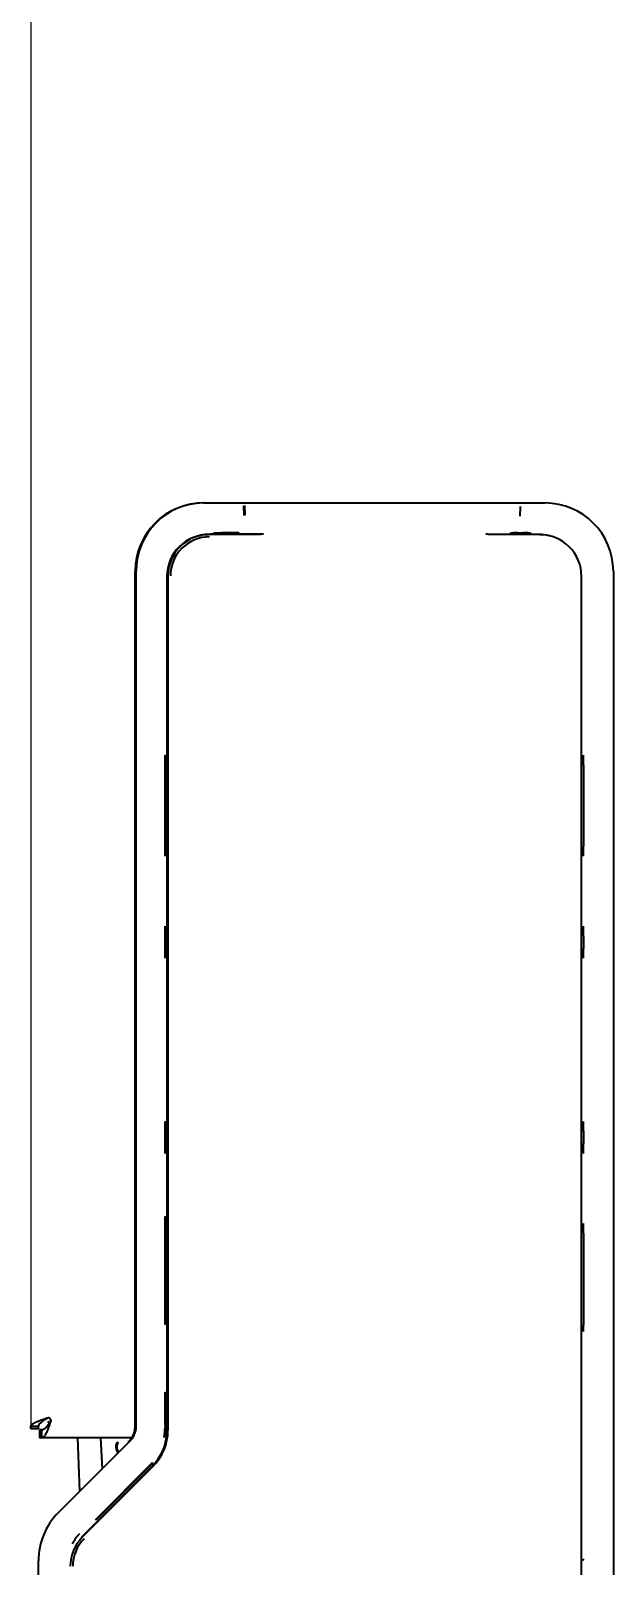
# Model space of a CAD drawing. Header units: inches. Extents: x 786 to 5755, y 618 to 5453.
# Drawn here: x 3395.1 to 3454.8, y 1411.5 to 1568.8 of the extents above; entities that cross this region are included whole.
import ezdxf

# ---------------------------------------------------------------- set-up
doc = ezdxf.new("R2010")
doc.units = ezdxf.units.IN
doc.layers.add('1', color=7, linetype='Continuous', true_color=0xffffff)

msp = doc.modelspace()

# ---------------------------------------------------------------- linework, layer by layer
at = {"color": 7}
msp.add_line((3395.09, 2425.3), (3395.09, 1425.54), dxfattribs=at)
at = {"layer": '1', "color": 7, "linetype": 'Continuous', "lineweight": 35}
for p, q in [((3412.79, 1520.41), (3413.4, 1520.41)), ((3412.89, 1520.44), (3413.5, 1520.44)), ((3415.27, 1520.41), (3416.91, 1520.41)), ((3415.38, 1520.44), (3417.01, 1520.44)), ((3416.97, 1519.13), (3416.92, 1520.13)), ((3417.07, 1519.16), (3417.03, 1520.15)), ((3418.79, 1520.41), (3441.78, 1520.41)), ((3443.66, 1520.41), (3445.3, 1520.41)), ((3445.23, 1519.05), (3445.28, 1520.05)), ((3447.17, 1520.41), (3447.79, 1520.41)), ((3412.37, 1517.06), (3412.27, 1517.04)), ((3412.48, 1517.09), (3412.37, 1517.06)), ((3417.95, 1517.19), (3413.4, 1517.19)), ((3418.06, 1517.21), (3413.51, 1517.21)), ((3414.91, 1517.34), (3415.55, 1517.34)), ((3415.02, 1517.37), (3415.65, 1517.37)), ((3416.3, 1517.33), (3416.44, 1517.19)), ((3416.4, 1517.35), (3416.54, 1517.21)), ((3447.17, 1517.19), (3442.62, 1517.19)), ((3444.13, 1517.19), (3444.27, 1517.33)), ((3445.02, 1517.34), (3445.55, 1517.34)), ((3446.3, 1517.33), (3446.44, 1517.19)), ((3448.3, 1517.04), (3448.2, 1517.06)), ((3405.89, 1436.41), (3405.89, 1513.44)), ((3405.79, 1436.38), (3405.79, 1513.41)), ((3409.04, 1512.91), (3409.04, 1425.39)), ((3409.15, 1512.94), (3409.15, 1425.41)), ((3451.53, 1332.92), (3451.53, 1512.91)), ((3454.79, 1513.41), (3454.79, 1436.38)), ((3408.85, 1485.38), (3408.85, 1493.44)), ((3408.96, 1485.41), (3408.96, 1493.47)), ((3451.72, 1493.44), (3451.72, 1485.38)), ((3408.85, 1474.91), (3408.85, 1475.91)), ((3451.72, 1475.91), (3451.72, 1474.91)), ((3408.85, 1454.91), (3408.85, 1455.91)), ((3408.96, 1454.94), (3408.96, 1455.93)), ((3451.72, 1455.91), (3451.72, 1454.91)), ((3451.72, 1445.44), (3451.72, 1440.99)), ((3408.85, 1437.38), (3408.85, 1441.83)), ((3408.96, 1437.41), (3408.96, 1441.85)), ((3405.79, 1427.77), (3405.79, 1432.85)), ((3405.89, 1427.8), (3405.89, 1432.87)), ((3454.79, 1432.85), (3454.79, 1427.77)), ((3408.85, 1425.93), (3408.85, 1428.17)), ((3408.96, 1425.96), (3408.96, 1428.2)), ((3395.09, 1425.54), (3395.09, 1425.78)), ((3395.89, 1425.54), (3395.09, 1425.54)), ((3395.89, 1425.54), (3395.89, 1425.78)), ((3396.23, 1425.44), (3395.99, 1425.44)), ((3395.99, 1425.44), (3395.99, 1424.64)), ((3409.15, 1425.41), (3409.15, 1425.41)), ((3396.23, 1424.64), (3395.99, 1424.64)), ((3405.51, 1424.64), (3395.99, 1424.64)), ((3397.94, 1416.99), (3405.22, 1424.27)), ((3400.11, 1419.16), (3399.92, 1424.64)), ((3402.23, 1424.64), (3402.4, 1421.45)), ((3409.03, 1425.05), (3408.89, 1424.91)), ((3409.14, 1425.08), (3409, 1424.94)), ((3454.79, 1424.24), (3454.79, 1332.41)), ((3407.5, 1421.67), (3400.29, 1414.45)), ((3407.61, 1421.69), (3400.39, 1414.48)), ((3401.72, 1416.24), (3407.57, 1422.1)), ((3401.82, 1416.26), (3407.68, 1422.12)), ((3395.89, 1332.44), (3395.89, 1412.04))]:
    msp.add_line(p, q, dxfattribs=at)
for centre, radius, start, end in [((3412.79, 1513.41), 7, 90, 180), ((3412.89, 1513.44), 7, 90, 180), ((3447.79, 1513.41), 7, 0, 90), ((3398.39, 1427.24), 1.8, 210.1359, 217.7142), ((3396.89, 1426.44), 0.25, 0, 90), ((3403.79, 1425.39), 5.26, 315, 0), ((3403.89, 1425.41), 5.26, 315, 0), ((3402.89, 1412.04), 7, 135, 180)]:
    msp.add_arc(centre, radius, start, end, dxfattribs=at)
for centre, major_axis, ratio, start_param, end_param in [((3413.3, 1512.91), (4.13, 1.03), 0.999429, 1.325755, 2.896856), ((3413.4, 1512.94), (4.13, 1.03), 0.999429, 1.325755, 2.896856), ((3413.4, 1512.94), (-3.88, -0.97), 0.999353, 4.467348, 6.038448), ((3413.4, 1512.94), (4.12, 1.03), 0.999581, 1.325755, 1.570798), ((3413.51, 1512.96), (4.12, 1.03), 0.999581, 1.325755, 1.570798), ((3415.55, 1517.33), (0.75, 0), 0.017455, 0.017453, 1.570796), ((3415.65, 1517.35), (0.75, 0), 0.017455, 0.017453, 1.570796), ((3445.02, 1517.33), (0.75, 0), 0.017455, 1.570796, 3.124139), ((3445.55, 1517.33), (0.75, 0), 0.017455, 0.017453, 1.570796), ((3447.17, 1512.94), (-4.12, 1.03), 0.999581, 4.712388, 4.95743), ((3447.27, 1512.91), (-4.13, 1.03), 0.999429, 3.386329, 4.95743), ((3409.27, 1447.3), (0.37, -0.151), 0.998935, 3.529487, 4.49285), ((3409.38, 1447.33), (0.37, -0.151), 0.998935, 3.529487, 4.49285), ((3451.3, 1435.52), (-0.37, 0.151), 0.998935, 3.529487, 4.49285), ((3408.87, 1425.94), (0, 1.06), 0.012341, 1.58314, 1.794348), ((3408.97, 1425.97), (0, 1.06), 0.012341, 1.58314, 1.794348), ((3403.4, 1411.47), (-3.93, 1.63), 0.99937, 5.890739, 6.675632), ((3403.4, 1411.47), (-3.7, 1.53), 0.999286, 5.890739, 6.675632)]:
    msp.add_ellipse(centre, major_axis=major_axis, ratio=ratio, start_param=start_param, end_param=end_param, dxfattribs=at)
for points, knots in [([(3413.4, 1520.41), (3413.8, 1520.41), (3414.21, 1520.41), (3414.88, 1520.41), (3415.13, 1520.41), (3415.27, 1520.41)], [0, 0, 0, 0, 0.5, 0.5, 1, 1, 1, 1]), ([(3413.5, 1520.44), (3413.91, 1520.44), (3414.31, 1520.44), (3414.98, 1520.44), (3415.24, 1520.44), (3415.38, 1520.44)], [0, 0, 0, 0, 0.5, 0.5, 1, 1, 1, 1]), ([(3416.91, 1520.41), (3417.05, 1520.41), (3417.3, 1520.41), (3417.98, 1520.41), (3418.38, 1520.41), (3418.79, 1520.41)], [0, 0, 0, 0, 0.5, 0.5, 1, 1, 1, 1]), ([(3417.01, 1520.44), (3417.15, 1520.44), (3417.41, 1520.44), (3418.08, 1520.44), (3418.48, 1520.44), (3418.89, 1520.44)], [0, 0, 0, 0, 0.5, 0.5, 1, 1, 1, 1]), ([(3441.78, 1520.41), (3442.19, 1520.41), (3442.59, 1520.41), (3443.27, 1520.41), (3443.52, 1520.41), (3443.66, 1520.41)], [0, 0, 0, 0, 0.5, 0.5, 1, 1, 1, 1]), ([(3413.77, 1517.33), (3413.78, 1517.33), (3413.79, 1517.33), (3413.81, 1517.33), (3413.84, 1517.33), (3413.87, 1517.33), (3413.92, 1517.33), (3413.96, 1517.33), (3414.04, 1517.33), (3414.08, 1517.33), (3414.15, 1517.33), (3414.17, 1517.34), (3414.22, 1517.34), (3414.24, 1517.34), (3414.31, 1517.34), (3414.36, 1517.34), (3414.43, 1517.34), (3414.47, 1517.34), (3414.51, 1517.34), (3414.54, 1517.34), (3414.55, 1517.34), (3414.62, 1517.34), (3414.68, 1517.34), (3414.79, 1517.34), (3414.85, 1517.34), (3414.91, 1517.34)], [0, 0, 0, 0, 0.03125, 0.03125, 0.0625, 0.125, 0.125, 0.25, 0.25, 0.375, 0.375, 0.4375, 0.4375, 0.5, 0.5, 0.625, 0.625, 0.6875, 0.71875, 0.71875, 0.75, 0.75, 0.875, 0.875, 1, 1, 1, 1]), ([(3413.88, 1517.35), (3413.89, 1517.35), (3413.9, 1517.35), (3413.91, 1517.35), (3413.94, 1517.36), (3413.97, 1517.36), (3414.03, 1517.36), (3414.07, 1517.36), (3414.15, 1517.36), (3414.19, 1517.36), (3414.25, 1517.36), (3414.27, 1517.36), (3414.32, 1517.36), (3414.34, 1517.36), (3414.41, 1517.36), (3414.46, 1517.36), (3414.54, 1517.36), (3414.58, 1517.36), (3414.62, 1517.37), (3414.65, 1517.37), (3414.66, 1517.37), (3414.73, 1517.37), (3414.78, 1517.37), (3414.9, 1517.37), (3414.96, 1517.37), (3415.02, 1517.37)], [0, 0, 0, 0, 0.03125, 0.03125, 0.0625, 0.125, 0.125, 0.25, 0.25, 0.375, 0.375, 0.4375, 0.4375, 0.5, 0.5, 0.625, 0.625, 0.6875, 0.71875, 0.71875, 0.75, 0.75, 0.875, 0.875, 1, 1, 1, 1]), ([(3418.83, 1517.2), (3418.83, 1517.2), (3418.81, 1517.2), (3418.79, 1517.2), (3418.78, 1517.2), (3418.75, 1517.2), (3418.74, 1517.2), (3418.7, 1517.2), (3418.67, 1517.2), (3418.6, 1517.19), (3418.56, 1517.19), (3418.5, 1517.19), (3418.47, 1517.19), (3418.43, 1517.19), (3418.41, 1517.19), (3418.34, 1517.19), (3418.29, 1517.19), (3418.2, 1517.19), (3418.13, 1517.19), (3418.04, 1517.19), (3418, 1517.19), (3417.98, 1517.19), (3417.96, 1517.19), (3417.95, 1517.19)], [0, 0, 0, 0, 0.125, 0.125, 0.1875, 0.1875, 0.25, 0.25, 0.375, 0.375, 0.5, 0.5, 0.5625, 0.5625, 0.625, 0.625, 0.75, 0.75, 0.875, 0.9375, 0.96875, 0.96875, 1, 1, 1, 1]), ([(3418.94, 1517.23), (3418.93, 1517.23), (3418.92, 1517.22), (3418.89, 1517.22), (3418.88, 1517.22), (3418.86, 1517.22), (3418.85, 1517.22), (3418.8, 1517.22), (3418.77, 1517.22), (3418.7, 1517.22), (3418.66, 1517.22), (3418.6, 1517.22), (3418.58, 1517.22), (3418.54, 1517.22), (3418.51, 1517.22), (3418.45, 1517.22), (3418.4, 1517.22), (3418.3, 1517.22), (3418.23, 1517.22), (3418.14, 1517.22), (3418.11, 1517.22), (3418.08, 1517.21), (3418.07, 1517.21), (3418.06, 1517.21)], [0, 0, 0, 0, 0.125, 0.125, 0.1875, 0.1875, 0.25, 0.25, 0.375, 0.375, 0.5, 0.5, 0.5625, 0.5625, 0.625, 0.625, 0.75, 0.75, 0.875, 0.9375, 0.96875, 0.96875, 1, 1, 1, 1]), ([(3442.62, 1517.19), (3442.61, 1517.19), (3442.59, 1517.19), (3442.57, 1517.19), (3442.53, 1517.19), (3442.44, 1517.19), (3442.37, 1517.19), (3442.28, 1517.19), (3442.23, 1517.19), (3442.16, 1517.19), (3442.14, 1517.19), (3442.1, 1517.19), (3442.07, 1517.19), (3442.01, 1517.19), (3441.97, 1517.19), (3441.9, 1517.2), (3441.87, 1517.2), (3441.83, 1517.2), (3441.82, 1517.2), (3441.79, 1517.2), (3441.78, 1517.2), (3441.76, 1517.2), (3441.74, 1517.2), (3441.74, 1517.2)], [0, 0, 0, 0, 0.03125, 0.03125, 0.0625, 0.125, 0.25, 0.25, 0.375, 0.375, 0.4375, 0.4375, 0.5, 0.5, 0.625, 0.625, 0.75, 0.75, 0.8125, 0.8125, 0.875, 0.875, 1, 1, 1, 1]), ([(3408.85, 1493.44), (3408.85, 1493.5), (3408.85, 1493.56), (3408.86, 1493.67), (3408.86, 1493.73), (3408.86, 1493.8), (3408.86, 1493.81), (3408.86, 1493.84), (3408.86, 1493.88), (3408.86, 1493.92), (3408.86, 1494), (3408.86, 1494.04), (3408.86, 1494.11), (3408.86, 1494.14), (3408.86, 1494.18), (3408.86, 1494.21), (3408.86, 1494.27), (3408.86, 1494.31), (3408.86, 1494.39), (3408.86, 1494.43), (3408.87, 1494.49), (3408.87, 1494.52), (3408.87, 1494.54), (3408.87, 1494.56), (3408.87, 1494.57), (3408.87, 1494.58)], [0, 0, 0, 0, 0.125, 0.125, 0.25, 0.25, 0.28125, 0.28125, 0.3125, 0.375, 0.375, 0.5, 0.5, 0.5625, 0.5625, 0.625, 0.625, 0.75, 0.75, 0.875, 0.875, 0.9375, 0.96875, 0.96875, 1, 1, 1, 1]), ([(3408.96, 1493.47), (3408.96, 1493.53), (3408.96, 1493.58), (3408.96, 1493.7), (3408.96, 1493.76), (3408.96, 1493.82), (3408.96, 1493.84), (3408.96, 1493.87), (3408.96, 1493.91), (3408.96, 1493.94), (3408.96, 1494.02), (3408.96, 1494.07), (3408.96, 1494.14), (3408.96, 1494.16), (3408.96, 1494.21), (3408.97, 1494.23), (3408.97, 1494.3), (3408.97, 1494.34), (3408.97, 1494.42), (3408.97, 1494.46), (3408.97, 1494.51), (3408.97, 1494.54), (3408.97, 1494.57), (3408.97, 1494.59), (3408.97, 1494.6), (3408.97, 1494.61)], [0, 0, 0, 0, 0.125, 0.125, 0.25, 0.25, 0.28125, 0.28125, 0.3125, 0.375, 0.375, 0.5, 0.5, 0.5625, 0.5625, 0.625, 0.625, 0.75, 0.75, 0.875, 0.875, 0.9375, 0.96875, 0.96875, 1, 1, 1, 1]), ([(3451.7, 1494.58), (3451.7, 1494.57), (3451.7, 1494.56), (3451.7, 1494.54), (3451.7, 1494.52), (3451.7, 1494.49), (3451.71, 1494.43), (3451.71, 1494.39), (3451.71, 1494.31), (3451.71, 1494.27), (3451.71, 1494.21), (3451.71, 1494.18), (3451.71, 1494.14), (3451.71, 1494.11), (3451.71, 1494.04), (3451.71, 1494), (3451.71, 1493.92), (3451.71, 1493.88), (3451.71, 1493.84), (3451.71, 1493.81), (3451.71, 1493.8), (3451.71, 1493.73), (3451.71, 1493.67), (3451.72, 1493.56), (3451.72, 1493.5), (3451.72, 1493.44)], [0, 0, 0, 0, 0.03125, 0.03125, 0.0625, 0.125, 0.125, 0.25, 0.25, 0.375, 0.375, 0.4375, 0.4375, 0.5, 0.5, 0.625, 0.625, 0.6875, 0.71875, 0.71875, 0.75, 0.75, 0.875, 0.875, 1, 1, 1, 1]), ([(3408.87, 1484.24), (3408.87, 1484.25), (3408.87, 1484.26), (3408.87, 1484.28), (3408.87, 1484.31), (3408.87, 1484.33), (3408.86, 1484.39), (3408.86, 1484.43), (3408.86, 1484.51), (3408.86, 1484.55), (3408.86, 1484.62), (3408.86, 1484.64), (3408.86, 1484.68), (3408.86, 1484.71), (3408.86, 1484.78), (3408.86, 1484.83), (3408.86, 1484.9), (3408.86, 1484.94), (3408.86, 1484.98), (3408.86, 1485.01), (3408.86, 1485.02), (3408.86, 1485.09), (3408.86, 1485.15), (3408.85, 1485.26), (3408.85, 1485.32), (3408.85, 1485.38)], [0, 0, 0, 0, 0.03125, 0.03125, 0.0625, 0.125, 0.125, 0.25, 0.25, 0.375, 0.375, 0.4375, 0.4375, 0.5, 0.5, 0.625, 0.625, 0.6875, 0.71875, 0.71875, 0.75, 0.75, 0.875, 0.875, 1, 1, 1, 1]), ([(3451.72, 1485.38), (3451.72, 1485.32), (3451.72, 1485.26), (3451.71, 1485.15), (3451.71, 1485.09), (3451.71, 1485.02), (3451.71, 1485.01), (3451.71, 1484.98), (3451.71, 1484.94), (3451.71, 1484.9), (3451.71, 1484.83), (3451.71, 1484.78), (3451.71, 1484.71), (3451.71, 1484.68), (3451.71, 1484.64), (3451.71, 1484.62), (3451.71, 1484.55), (3451.71, 1484.51), (3451.71, 1484.43), (3451.71, 1484.39), (3451.7, 1484.33), (3451.7, 1484.31), (3451.7, 1484.28), (3451.7, 1484.26), (3451.7, 1484.25), (3451.7, 1484.24)], [0, 0, 0, 0, 0.125, 0.125, 0.25, 0.25, 0.28125, 0.28125, 0.3125, 0.375, 0.375, 0.5, 0.5, 0.5625, 0.5625, 0.625, 0.625, 0.75, 0.75, 0.875, 0.875, 0.9375, 0.96875, 0.96875, 1, 1, 1, 1]), ([(3408.85, 1475.91), (3408.85, 1475.97), (3408.85, 1476.03), (3408.86, 1476.14), (3408.86, 1476.2), (3408.86, 1476.27), (3408.86, 1476.28), (3408.86, 1476.31), (3408.86, 1476.35), (3408.86, 1476.39), (3408.86, 1476.46), (3408.86, 1476.51), (3408.86, 1476.58), (3408.86, 1476.61), (3408.86, 1476.65), (3408.86, 1476.67), (3408.86, 1476.74), (3408.86, 1476.78), (3408.86, 1476.86), (3408.86, 1476.9), (3408.87, 1476.95), (3408.87, 1476.98), (3408.87, 1477.01), (3408.87, 1477.03), (3408.87, 1477.04), (3408.87, 1477.05)], [0, 0, 0, 0, 0.125, 0.125, 0.25, 0.25, 0.28125, 0.28125, 0.3125, 0.375, 0.375, 0.5, 0.5, 0.5625, 0.5625, 0.625, 0.625, 0.75, 0.75, 0.875, 0.875, 0.9375, 0.96875, 0.96875, 1, 1, 1, 1]), ([(3451.7, 1477.05), (3451.7, 1477.04), (3451.7, 1477.03), (3451.7, 1477.01), (3451.7, 1476.98), (3451.7, 1476.95), (3451.71, 1476.9), (3451.71, 1476.86), (3451.71, 1476.78), (3451.71, 1476.74), (3451.71, 1476.67), (3451.71, 1476.65), (3451.71, 1476.61), (3451.71, 1476.58), (3451.71, 1476.51), (3451.71, 1476.46), (3451.71, 1476.39), (3451.71, 1476.35), (3451.71, 1476.31), (3451.71, 1476.28), (3451.71, 1476.27), (3451.71, 1476.2), (3451.71, 1476.14), (3451.72, 1476.03), (3451.72, 1475.97), (3451.72, 1475.91)], [0, 0, 0, 0, 0.03125, 0.03125, 0.0625, 0.125, 0.125, 0.25, 0.25, 0.375, 0.375, 0.4375, 0.4375, 0.5, 0.5, 0.625, 0.625, 0.6875, 0.71875, 0.71875, 0.75, 0.75, 0.875, 0.875, 1, 1, 1, 1]), ([(3408.87, 1473.77), (3408.87, 1473.78), (3408.87, 1473.79), (3408.87, 1473.81), (3408.87, 1473.84), (3408.87, 1473.87), (3408.86, 1473.92), (3408.86, 1473.96), (3408.86, 1474.04), (3408.86, 1474.08), (3408.86, 1474.15), (3408.86, 1474.17), (3408.86, 1474.22), (3408.86, 1474.24), (3408.86, 1474.31), (3408.86, 1474.36), (3408.86, 1474.43), (3408.86, 1474.47), (3408.86, 1474.51), (3408.86, 1474.54), (3408.86, 1474.56), (3408.86, 1474.62), (3408.86, 1474.68), (3408.85, 1474.79), (3408.85, 1474.85), (3408.85, 1474.91)], [0, 0, 0, 0, 0.03125, 0.03125, 0.0625, 0.125, 0.125, 0.25, 0.25, 0.375, 0.375, 0.4375, 0.4375, 0.5, 0.5, 0.625, 0.625, 0.6875, 0.71875, 0.71875, 0.75, 0.75, 0.875, 0.875, 1, 1, 1, 1]), ([(3408.97, 1473.8), (3408.97, 1473.81), (3408.97, 1473.82), (3408.97, 1473.84), (3408.97, 1473.86), (3408.97, 1473.89), (3408.97, 1473.95), (3408.97, 1473.99), (3408.97, 1474.07), (3408.97, 1474.11), (3408.97, 1474.17), (3408.96, 1474.2), (3408.96, 1474.24), (3408.96, 1474.27), (3408.96, 1474.34), (3408.96, 1474.38), (3408.96, 1474.46), (3408.96, 1474.5), (3408.96, 1474.54), (3408.96, 1474.57), (3408.96, 1474.58), (3408.96, 1474.65), (3408.96, 1474.71), (3408.96, 1474.82), (3408.96, 1474.88), (3408.96, 1474.94)], [0, 0, 0, 0, 0.03125, 0.03125, 0.0625, 0.125, 0.125, 0.25, 0.25, 0.375, 0.375, 0.4375, 0.4375, 0.5, 0.5, 0.625, 0.625, 0.6875, 0.71875, 0.71875, 0.75, 0.75, 0.875, 0.875, 1, 1, 1, 1]), ([(3451.72, 1474.91), (3451.72, 1474.85), (3451.72, 1474.79), (3451.71, 1474.68), (3451.71, 1474.62), (3451.71, 1474.56), (3451.71, 1474.54), (3451.71, 1474.51), (3451.71, 1474.47), (3451.71, 1474.43), (3451.71, 1474.36), (3451.71, 1474.31), (3451.71, 1474.24), (3451.71, 1474.22), (3451.71, 1474.17), (3451.71, 1474.15), (3451.71, 1474.08), (3451.71, 1474.04), (3451.71, 1473.96), (3451.71, 1473.92), (3451.7, 1473.87), (3451.7, 1473.84), (3451.7, 1473.81), (3451.7, 1473.79), (3451.7, 1473.78), (3451.7, 1473.77)], [0, 0, 0, 0, 0.125, 0.125, 0.25, 0.25, 0.28125, 0.28125, 0.3125, 0.375, 0.375, 0.5, 0.5, 0.5625, 0.5625, 0.625, 0.625, 0.75, 0.75, 0.875, 0.875, 0.9375, 0.96875, 0.96875, 1, 1, 1, 1]), ([(3408.85, 1455.91), (3408.85, 1455.97), (3408.85, 1456.03), (3408.86, 1456.14), (3408.86, 1456.2), (3408.86, 1456.27), (3408.86, 1456.28), (3408.86, 1456.31), (3408.86, 1456.35), (3408.86, 1456.39), (3408.86, 1456.46), (3408.86, 1456.51), (3408.86, 1456.58), (3408.86, 1456.61), (3408.86, 1456.65), (3408.86, 1456.67), (3408.86, 1456.74), (3408.86, 1456.78), (3408.86, 1456.86), (3408.86, 1456.9), (3408.87, 1456.95), (3408.87, 1456.98), (3408.87, 1457.01), (3408.87, 1457.03), (3408.87, 1457.04), (3408.87, 1457.05)], [0, 0, 0, 0, 0.125, 0.125, 0.25, 0.25, 0.28125, 0.28125, 0.3125, 0.375, 0.375, 0.5, 0.5, 0.5625, 0.5625, 0.625, 0.625, 0.75, 0.75, 0.875, 0.875, 0.9375, 0.96875, 0.96875, 1, 1, 1, 1]), ([(3408.96, 1455.93), (3408.96, 1455.99), (3408.96, 1456.05), (3408.96, 1456.17), (3408.96, 1456.22), (3408.96, 1456.29), (3408.96, 1456.31), (3408.96, 1456.33), (3408.96, 1456.37), (3408.96, 1456.41), (3408.96, 1456.49), (3408.96, 1456.54), (3408.96, 1456.61), (3408.96, 1456.63), (3408.96, 1456.68), (3408.97, 1456.7), (3408.97, 1456.76), (3408.97, 1456.81), (3408.97, 1456.89), (3408.97, 1456.92), (3408.97, 1456.98), (3408.97, 1457.01), (3408.97, 1457.04), (3408.97, 1457.06), (3408.97, 1457.07), (3408.97, 1457.07)], [0, 0, 0, 0, 0.125, 0.125, 0.25, 0.25, 0.28125, 0.28125, 0.3125, 0.375, 0.375, 0.5, 0.5, 0.5625, 0.5625, 0.625, 0.625, 0.75, 0.75, 0.875, 0.875, 0.9375, 0.96875, 0.96875, 1, 1, 1, 1]), ([(3451.7, 1457.05), (3451.7, 1457.04), (3451.7, 1457.03), (3451.7, 1457.01), (3451.7, 1456.98), (3451.7, 1456.95), (3451.71, 1456.9), (3451.71, 1456.86), (3451.71, 1456.78), (3451.71, 1456.74), (3451.71, 1456.67), (3451.71, 1456.65), (3451.71, 1456.61), (3451.71, 1456.58), (3451.71, 1456.51), (3451.71, 1456.46), (3451.71, 1456.39), (3451.71, 1456.35), (3451.71, 1456.31), (3451.71, 1456.28), (3451.71, 1456.27), (3451.71, 1456.2), (3451.71, 1456.14), (3451.72, 1456.03), (3451.72, 1455.97), (3451.72, 1455.91)], [0, 0, 0, 0, 0.03125, 0.03125, 0.0625, 0.125, 0.125, 0.25, 0.25, 0.375, 0.375, 0.4375, 0.4375, 0.5, 0.5, 0.625, 0.625, 0.6875, 0.71875, 0.71875, 0.75, 0.75, 0.875, 0.875, 1, 1, 1, 1]), ([(3408.87, 1453.77), (3408.87, 1453.78), (3408.87, 1453.79), (3408.87, 1453.81), (3408.87, 1453.84), (3408.87, 1453.87), (3408.86, 1453.92), (3408.86, 1453.96), (3408.86, 1454.04), (3408.86, 1454.08), (3408.86, 1454.15), (3408.86, 1454.17), (3408.86, 1454.22), (3408.86, 1454.24), (3408.86, 1454.31), (3408.86, 1454.36), (3408.86, 1454.43), (3408.86, 1454.47), (3408.86, 1454.51), (3408.86, 1454.54), (3408.86, 1454.56), (3408.86, 1454.62), (3408.86, 1454.68), (3408.85, 1454.79), (3408.85, 1454.85), (3408.85, 1454.91)], [0, 0, 0, 0, 0.03125, 0.03125, 0.0625, 0.125, 0.125, 0.25, 0.25, 0.375, 0.375, 0.4375, 0.4375, 0.5, 0.5, 0.625, 0.625, 0.6875, 0.71875, 0.71875, 0.75, 0.75, 0.875, 0.875, 1, 1, 1, 1]), ([(3408.97, 1453.8), (3408.97, 1453.81), (3408.97, 1453.82), (3408.97, 1453.84), (3408.97, 1453.86), (3408.97, 1453.89), (3408.97, 1453.95), (3408.97, 1453.99), (3408.97, 1454.07), (3408.97, 1454.11), (3408.97, 1454.17), (3408.96, 1454.2), (3408.96, 1454.24), (3408.96, 1454.27), (3408.96, 1454.34), (3408.96, 1454.38), (3408.96, 1454.46), (3408.96, 1454.5), (3408.96, 1454.54), (3408.96, 1454.57), (3408.96, 1454.58), (3408.96, 1454.65), (3408.96, 1454.71), (3408.96, 1454.82), (3408.96, 1454.88), (3408.96, 1454.94)], [0, 0, 0, 0, 0.03125, 0.03125, 0.0625, 0.125, 0.125, 0.25, 0.25, 0.375, 0.375, 0.4375, 0.4375, 0.5, 0.5, 0.625, 0.625, 0.6875, 0.71875, 0.71875, 0.75, 0.75, 0.875, 0.875, 1, 1, 1, 1]), ([(3451.72, 1454.91), (3451.72, 1454.85), (3451.72, 1454.79), (3451.71, 1454.68), (3451.71, 1454.62), (3451.71, 1454.56), (3451.71, 1454.54), (3451.71, 1454.51), (3451.71, 1454.47), (3451.71, 1454.43), (3451.71, 1454.36), (3451.71, 1454.31), (3451.71, 1454.24), (3451.71, 1454.22), (3451.71, 1454.17), (3451.71, 1454.15), (3451.71, 1454.08), (3451.71, 1454.04), (3451.71, 1453.96), (3451.71, 1453.92), (3451.7, 1453.87), (3451.7, 1453.84), (3451.7, 1453.81), (3451.7, 1453.79), (3451.7, 1453.78), (3451.7, 1453.77)], [0, 0, 0, 0, 0.125, 0.125, 0.25, 0.25, 0.28125, 0.28125, 0.3125, 0.375, 0.375, 0.5, 0.5, 0.5625, 0.5625, 0.625, 0.625, 0.75, 0.75, 0.875, 0.875, 0.9375, 0.96875, 0.96875, 1, 1, 1, 1]), ([(3408.85, 1441.83), (3408.85, 1441.96), (3408.85, 1442.08), (3408.85, 1442.34), (3408.85, 1442.46), (3408.85, 1442.84), (3408.85, 1443.1), (3408.85, 1443.6), (3408.85, 1443.85), (3408.85, 1444.23), (3408.85, 1444.36), (3408.85, 1444.55), (3408.85, 1444.62), (3408.85, 1444.74), (3408.85, 1444.81), (3408.85, 1445), (3408.85, 1445.13), (3408.85, 1445.38), (3408.85, 1445.51), (3408.85, 1445.7), (3408.85, 1445.76), (3408.85, 1445.85), (3408.85, 1445.88), (3408.85, 1445.95), (3408.85, 1445.98), (3408.85, 1446.13), (3408.85, 1446.25), (3408.85, 1446.43), (3408.85, 1446.49), (3408.85, 1446.57), (3408.85, 1446.6), (3408.85, 1446.66), (3408.86, 1446.68), (3408.86, 1446.76), (3408.86, 1446.81), (3408.86, 1446.91), (3408.86, 1446.96), (3408.86, 1447.01), (3408.86, 1447.02), (3408.86, 1447.04), (3408.86, 1447.07), (3408.86, 1447.1), (3408.86, 1447.15), (3408.86, 1447.18), (3408.87, 1447.22), (3408.87, 1447.22), (3408.87, 1447.24), (3408.87, 1447.25), (3408.87, 1447.27), (3408.87, 1447.29), (3408.87, 1447.3), (3408.87, 1447.3)], [0, 0, 0, 0, 0.0625, 0.0625, 0.125, 0.125, 0.25, 0.25, 0.375, 0.375, 0.4375, 0.4375, 0.46875, 0.46875, 0.5, 0.5, 0.5625, 0.5625, 0.625, 0.625, 0.65625, 0.65625, 0.671875, 0.671875, 0.6875, 0.6875, 0.75, 0.75, 0.78125, 0.78125, 0.796875, 0.796875, 0.8125, 0.8125, 0.84375, 0.84375, 0.875, 0.875, 0.882813, 0.882813, 0.890625, 0.90625, 0.90625, 0.9375, 0.9375, 0.945313, 0.945313, 0.953125, 0.96875, 0.96875, 1, 1, 1, 1]), ([(3408.96, 1441.85), (3408.96, 1441.98), (3408.96, 1442.11), (3408.96, 1442.36), (3408.96, 1442.49), (3408.96, 1442.87), (3408.96, 1443.12), (3408.96, 1443.63), (3408.95, 1443.88), (3408.95, 1444.26), (3408.95, 1444.39), (3408.95, 1444.58), (3408.95, 1444.64), (3408.95, 1444.77), (3408.95, 1444.83), (3408.95, 1445.02), (3408.95, 1445.15), (3408.95, 1445.41), (3408.95, 1445.53), (3408.95, 1445.72), (3408.95, 1445.78), (3408.95, 1445.88), (3408.95, 1445.91), (3408.95, 1445.97), (3408.95, 1446), (3408.96, 1446.16), (3408.96, 1446.28), (3408.96, 1446.46), (3408.96, 1446.51), (3408.96, 1446.6), (3408.96, 1446.63), (3408.96, 1446.68), (3408.96, 1446.71), (3408.96, 1446.79), (3408.96, 1446.84), (3408.96, 1446.94), (3408.96, 1446.98), (3408.96, 1447.04), (3408.96, 1447.05), (3408.97, 1447.07), (3408.97, 1447.1), (3408.97, 1447.13), (3408.97, 1447.18), (3408.97, 1447.21), (3408.97, 1447.24), (3408.97, 1447.25), (3408.97, 1447.26), (3408.97, 1447.28), (3408.97, 1447.29), (3408.97, 1447.31), (3408.98, 1447.32), (3408.98, 1447.33)], [0, 0, 0, 0, 0.0625, 0.0625, 0.125, 0.125, 0.25, 0.25, 0.375, 0.375, 0.4375, 0.4375, 0.46875, 0.46875, 0.5, 0.5, 0.5625, 0.5625, 0.625, 0.625, 0.65625, 0.65625, 0.671875, 0.671875, 0.6875, 0.6875, 0.75, 0.75, 0.78125, 0.78125, 0.796875, 0.796875, 0.8125, 0.8125, 0.84375, 0.84375, 0.875, 0.875, 0.882813, 0.882813, 0.890625, 0.90625, 0.90625, 0.9375, 0.9375, 0.945313, 0.945313, 0.953125, 0.96875, 0.96875, 1, 1, 1, 1]), ([(3451.53, 1446.65), (3451.53, 1446.65), (3451.53, 1446.64), (3451.56, 1446.53), (3451.59, 1446.43), (3451.62, 1446.32)], [0, 0, 0, 0, 0.058602, 0.058602, 1, 1, 1, 1]), ([(3451.53, 1446.08), (3451.54, 1446.1), (3451.54, 1446.11), (3451.55, 1446.13), (3451.55, 1446.14), (3451.56, 1446.16), (3451.56, 1446.16), (3451.57, 1446.19), (3451.57, 1446.2), (3451.58, 1446.23), (3451.59, 1446.24), (3451.6, 1446.27), (3451.6, 1446.27), (3451.6, 1446.28)], [0, 0, 0, 0, 0.156607, 0.156607, 0.262032, 0.262032, 0.367456, 0.367456, 0.578304, 0.578304, 0.789152, 0.789152, 1, 1, 1, 1]), ([(3451.62, 1446.32), (3451.62, 1446.32), (3451.62, 1446.32), (3451.61, 1446.3), (3451.61, 1446.29), (3451.6, 1446.28)], [0, 0, 0, 0, 0.5, 0.5, 1, 1, 1, 1]), ([(3451.7, 1446.58), (3451.7, 1446.57), (3451.7, 1446.56), (3451.7, 1446.54), (3451.7, 1446.52), (3451.7, 1446.49), (3451.71, 1446.43), (3451.71, 1446.39), (3451.71, 1446.31), (3451.71, 1446.27), (3451.71, 1446.21), (3451.71, 1446.18), (3451.71, 1446.14), (3451.71, 1446.11), (3451.71, 1446.04), (3451.71, 1446), (3451.71, 1445.92), (3451.71, 1445.88), (3451.71, 1445.84), (3451.71, 1445.81), (3451.71, 1445.8), (3451.71, 1445.73), (3451.71, 1445.67), (3451.72, 1445.56), (3451.72, 1445.5), (3451.72, 1445.44)], [0, 0, 0, 0, 0.03125, 0.03125, 0.0625, 0.125, 0.125, 0.25, 0.25, 0.375, 0.375, 0.4375, 0.4375, 0.5, 0.5, 0.625, 0.625, 0.6875, 0.71875, 0.71875, 0.75, 0.75, 0.875, 0.875, 1, 1, 1, 1]), ([(3451.72, 1440.99), (3451.72, 1440.86), (3451.72, 1440.74), (3451.72, 1440.48), (3451.72, 1440.36), (3451.72, 1439.98), (3451.72, 1439.73), (3451.72, 1439.22), (3451.72, 1438.97), (3451.72, 1438.59), (3451.72, 1438.46), (3451.72, 1438.27), (3451.72, 1438.21), (3451.72, 1438.08), (3451.72, 1438.01), (3451.72, 1437.82), (3451.72, 1437.7), (3451.72, 1437.44), (3451.72, 1437.32), (3451.72, 1437.13), (3451.72, 1437.06), (3451.72, 1436.97), (3451.72, 1436.94), (3451.72, 1436.87), (3451.72, 1436.84), (3451.72, 1436.69), (3451.72, 1436.57), (3451.72, 1436.39), (3451.72, 1436.33), (3451.72, 1436.25), (3451.72, 1436.22), (3451.72, 1436.17), (3451.71, 1436.14), (3451.71, 1436.06), (3451.71, 1436.01), (3451.71, 1435.91), (3451.71, 1435.86), (3451.71, 1435.81), (3451.71, 1435.8), (3451.71, 1435.78), (3451.71, 1435.75), (3451.71, 1435.72), (3451.71, 1435.67), (3451.71, 1435.64), (3451.7, 1435.6), (3451.7, 1435.6), (3451.7, 1435.59), (3451.7, 1435.57), (3451.7, 1435.56), (3451.7, 1435.53), (3451.7, 1435.52), (3451.7, 1435.52)], [0, 0, 0, 0, 0.0625, 0.0625, 0.125, 0.125, 0.25, 0.25, 0.375, 0.375, 0.4375, 0.4375, 0.46875, 0.46875, 0.5, 0.5, 0.5625, 0.5625, 0.625, 0.625, 0.65625, 0.65625, 0.671875, 0.671875, 0.6875, 0.6875, 0.75, 0.75, 0.78125, 0.78125, 0.796875, 0.796875, 0.8125, 0.8125, 0.84375, 0.84375, 0.875, 0.875, 0.882812, 0.882812, 0.890625, 0.90625, 0.90625, 0.9375, 0.9375, 0.945313, 0.945313, 0.953125, 0.96875, 0.96875, 1, 1, 1, 1]), ([(3408.87, 1436.24), (3408.87, 1436.25), (3408.87, 1436.26), (3408.87, 1436.28), (3408.87, 1436.31), (3408.87, 1436.33), (3408.86, 1436.39), (3408.86, 1436.43), (3408.86, 1436.51), (3408.86, 1436.55), (3408.86, 1436.62), (3408.86, 1436.64), (3408.86, 1436.68), (3408.86, 1436.71), (3408.86, 1436.78), (3408.86, 1436.83), (3408.86, 1436.9), (3408.86, 1436.94), (3408.86, 1436.98), (3408.86, 1437.01), (3408.86, 1437.02), (3408.86, 1437.09), (3408.86, 1437.15), (3408.85, 1437.26), (3408.85, 1437.32), (3408.85, 1437.38)], [0, 0, 0, 0, 0.03125, 0.03125, 0.0625, 0.125, 0.125, 0.25, 0.25, 0.375, 0.375, 0.4375, 0.4375, 0.5, 0.5, 0.625, 0.625, 0.6875, 0.71875, 0.71875, 0.75, 0.75, 0.875, 0.875, 1, 1, 1, 1]), ([(3408.95, 1436.5), (3408.95, 1436.5), (3408.95, 1436.5), (3408.96, 1436.52), (3408.96, 1436.53), (3408.97, 1436.54)], [0, 0, 0, 0, 0.5, 0.5, 1, 1, 1, 1]), ([(3409.04, 1436.17), (3409.04, 1436.17), (3409.04, 1436.18), (3409.01, 1436.29), (3408.98, 1436.39), (3408.95, 1436.5)], [0, 0, 0, 0, 0.058602, 0.058602, 1, 1, 1, 1]), ([(3408.97, 1436.27), (3408.97, 1436.28), (3408.97, 1436.28), (3408.97, 1436.3), (3408.97, 1436.33), (3408.97, 1436.36), (3408.97, 1436.42), (3408.97, 1436.46), (3408.97, 1436.54), (3408.97, 1436.58), (3408.97, 1436.64), (3408.96, 1436.66), (3408.96, 1436.71), (3408.96, 1436.73), (3408.96, 1436.8), (3408.96, 1436.85), (3408.96, 1436.93), (3408.96, 1436.97), (3408.96, 1437.01), (3408.96, 1437.04), (3408.96, 1437.05), (3408.96, 1437.12), (3408.96, 1437.17), (3408.96, 1437.29), (3408.96, 1437.35), (3408.96, 1437.41)], [0, 0, 0, 0, 0.03125, 0.03125, 0.0625, 0.125, 0.125, 0.25, 0.25, 0.375, 0.375, 0.4375, 0.4375, 0.5, 0.5, 0.625, 0.625, 0.6875, 0.71875, 0.71875, 0.75, 0.75, 0.875, 0.875, 1, 1, 1, 1]), ([(3409.04, 1436.74), (3409.03, 1436.73), (3409.03, 1436.71), (3409.02, 1436.69), (3409.02, 1436.68), (3409.01, 1436.66), (3409.01, 1436.66), (3409, 1436.63), (3409, 1436.62), (3408.99, 1436.59), (3408.98, 1436.58), (3408.97, 1436.56), (3408.97, 1436.55), (3408.97, 1436.54)], [0, 0, 0, 0, 0.156607, 0.156607, 0.262032, 0.262032, 0.367456, 0.367456, 0.578304, 0.578304, 0.789152, 0.789152, 1, 1, 1, 1]), ([(3409.05, 1436.52), (3409.05, 1436.53), (3409.05, 1436.53), (3409.06, 1436.54), (3409.06, 1436.55), (3409.07, 1436.57)], [0, 0, 0, 0, 0.5, 0.5, 1, 1, 1, 1]), ([(3409.15, 1436.19), (3409.15, 1436.2), (3409.14, 1436.21), (3409.11, 1436.32), (3409.08, 1436.42), (3409.05, 1436.52)], [0, 0, 0, 0, 0.058602, 0.058602, 1, 1, 1, 1]), ([(3409.14, 1436.77), (3409.14, 1436.75), (3409.13, 1436.74), (3409.13, 1436.72), (3409.12, 1436.71), (3409.12, 1436.69), (3409.11, 1436.68), (3409.11, 1436.66), (3409.1, 1436.64), (3409.09, 1436.62), (3409.09, 1436.6), (3409.08, 1436.58), (3409.08, 1436.57), (3409.07, 1436.57)], [0, 0, 0, 0, 0.156607, 0.156607, 0.262032, 0.262032, 0.367456, 0.367456, 0.578304, 0.578304, 0.789152, 0.789152, 1, 1, 1, 1]), ([(3408.85, 1428.17), (3408.85, 1428.23), (3408.85, 1428.29), (3408.86, 1428.4), (3408.86, 1428.46), (3408.86, 1428.53), (3408.86, 1428.54), (3408.86, 1428.57), (3408.86, 1428.61), (3408.86, 1428.65), (3408.86, 1428.72), (3408.86, 1428.77), (3408.86, 1428.84), (3408.86, 1428.87), (3408.86, 1428.91), (3408.86, 1428.93), (3408.86, 1429), (3408.86, 1429.04), (3408.86, 1429.12), (3408.86, 1429.16), (3408.87, 1429.22), (3408.87, 1429.24), (3408.87, 1429.27), (3408.87, 1429.29), (3408.87, 1429.3), (3408.87, 1429.31)], [0, 0, 0, 0, 0.125, 0.125, 0.25, 0.25, 0.28125, 0.28125, 0.3125, 0.375, 0.375, 0.5, 0.5, 0.5625, 0.5625, 0.625, 0.625, 0.75, 0.75, 0.875, 0.875, 0.9375, 0.96875, 0.96875, 1, 1, 1, 1]), ([(3408.96, 1428.2), (3408.96, 1428.25), (3408.96, 1428.31), (3408.96, 1428.43), (3408.96, 1428.48), (3408.96, 1428.55), (3408.96, 1428.57), (3408.96, 1428.59), (3408.96, 1428.63), (3408.96, 1428.67), (3408.96, 1428.75), (3408.96, 1428.8), (3408.96, 1428.87), (3408.96, 1428.89), (3408.96, 1428.94), (3408.97, 1428.96), (3408.97, 1429.02), (3408.97, 1429.07), (3408.97, 1429.15), (3408.97, 1429.18), (3408.97, 1429.24), (3408.97, 1429.27), (3408.97, 1429.3), (3408.97, 1429.32), (3408.97, 1429.33), (3408.97, 1429.34)], [0, 0, 0, 0, 0.125, 0.125, 0.25, 0.25, 0.28125, 0.28125, 0.3125, 0.375, 0.375, 0.5, 0.5, 0.5625, 0.5625, 0.625, 0.625, 0.75, 0.75, 0.875, 0.875, 0.9375, 0.96875, 0.96875, 1, 1, 1, 1]), ([(3395.09, 1425.78), (3395.09, 1425.81), (3395.1, 1425.85), (3395.14, 1425.93), (3395.17, 1425.96), (3395.25, 1426.04), (3395.3, 1426.07), (3395.42, 1426.15), (3395.49, 1426.18), (3395.64, 1426.26), (3395.72, 1426.29), (3395.9, 1426.37), (3396, 1426.4), (3396.2, 1426.48), (3396.3, 1426.52), (3396.52, 1426.59), (3396.63, 1426.63), (3396.74, 1426.66)], [0, 0, 0, 0, 0.125, 0.125, 0.25, 0.25, 0.375, 0.375, 0.5, 0.5, 0.625, 0.625, 0.75, 0.75, 0.875, 0.875, 1, 1, 1, 1]), ([(3395.89, 1425.78), (3395.89, 1425.85), (3395.91, 1425.93), (3396, 1426.07), (3396.07, 1426.15), (3396.24, 1426.29), (3396.34, 1426.37), (3396.56, 1426.52), (3396.68, 1426.59), (3396.81, 1426.66)], [0, 0, 0, 0, 0.25, 0.25, 0.5, 0.5, 0.75, 0.75, 1, 1, 1, 1]), ([(3397.12, 1426.35), (3397.04, 1426.23), (3396.97, 1426.11), (3396.82, 1425.89), (3396.75, 1425.78), (3396.6, 1425.62), (3396.53, 1425.55), (3396.38, 1425.46), (3396.3, 1425.44), (3396.23, 1425.44)], [0, 0, 0, 0, 0.25, 0.25, 0.5, 0.5, 0.75, 0.75, 1, 1, 1, 1]), ([(3397.12, 1426.29), (3397.08, 1426.18), (3397.04, 1426.07), (3396.97, 1425.85), (3396.93, 1425.75), (3396.86, 1425.55), (3396.82, 1425.45), (3396.75, 1425.27), (3396.71, 1425.19), (3396.64, 1425.04), (3396.6, 1424.97), (3396.53, 1424.85), (3396.49, 1424.8), (3396.42, 1424.72), (3396.38, 1424.69), (3396.3, 1424.65), (3396.27, 1424.64), (3396.23, 1424.64)], [0, 0, 0, 0, 0.125, 0.125, 0.25, 0.25, 0.375, 0.375, 0.5, 0.5, 0.625, 0.625, 0.75, 0.75, 0.875, 0.875, 1, 1, 1, 1]), ([(3396.74, 1426.66), (3396.74, 1426.66), (3396.75, 1426.67), (3396.76, 1426.67), (3396.77, 1426.67), (3396.78, 1426.67), (3396.79, 1426.68), (3396.8, 1426.68), (3396.81, 1426.68), (3396.82, 1426.68), (3396.83, 1426.68), (3396.85, 1426.68), (3396.86, 1426.69), (3396.87, 1426.69), (3396.88, 1426.69), (3396.89, 1426.69), (3396.89, 1426.69)], [0, 0, 0, 0, 0.070356, 0.140723, 0.211142, 0.28165, 0.352287, 0.42309, 0.494098, 0.565348, 0.636878, 0.708725, 0.780925, 0.853514, 0.926527, 1, 1, 1, 1]), ([(3397.14, 1426.44), (3397.14, 1426.43), (3397.14, 1426.43), (3397.14, 1426.41), (3397.14, 1426.4), (3397.14, 1426.39), (3397.14, 1426.38), (3397.14, 1426.37), (3397.13, 1426.36), (3397.13, 1426.35), (3397.13, 1426.34), (3397.13, 1426.33), (3397.13, 1426.32), (3397.12, 1426.31), (3397.12, 1426.3), (3397.12, 1426.29), (3397.12, 1426.29)], [0, 0, 0, 0, 0.073473, 0.146486, 0.219075, 0.291275, 0.363122, 0.434652, 0.505902, 0.57691, 0.647713, 0.71835, 0.788858, 0.859277, 0.929644, 1, 1, 1, 1]), ([(3405.2, 1424.33), (3405.23, 1424.35), (3405.25, 1424.38), (3405.29, 1424.42), (3405.31, 1424.45), (3405.38, 1424.52), (3405.41, 1424.58), (3405.52, 1424.74), (3405.58, 1424.85), (3405.65, 1425.01), (3405.66, 1425.04), (3405.68, 1425.1), (3405.69, 1425.13), (3405.72, 1425.22), (3405.73, 1425.28), (3405.77, 1425.47), (3405.78, 1425.6), (3405.79, 1425.73)], [0, 0, 0, 0, 0.0625, 0.0625, 0.125, 0.125, 0.25, 0.25, 0.5, 0.5, 0.5625, 0.5625, 0.625, 0.625, 0.75, 0.75, 1, 1, 1, 1]), ([(3405.31, 1424.35), (3405.33, 1424.38), (3405.35, 1424.4), (3405.4, 1424.45), (3405.42, 1424.48), (3405.48, 1424.55), (3405.52, 1424.6), (3405.63, 1424.76), (3405.69, 1424.88), (3405.75, 1425.03), (3405.76, 1425.06), (3405.78, 1425.12), (3405.79, 1425.15), (3405.82, 1425.25), (3405.84, 1425.31), (3405.88, 1425.5), (3405.89, 1425.63), (3405.89, 1425.76)], [0, 0, 0, 0, 0.0625, 0.0625, 0.125, 0.125, 0.25, 0.25, 0.5, 0.5, 0.5625, 0.5625, 0.625, 0.625, 0.75, 0.75, 1, 1, 1, 1]), ([(3408.81, 1424.99), (3408.81, 1425.02), (3408.82, 1425.04), (3408.82, 1425.09), (3408.82, 1425.12), (3408.83, 1425.18), (3408.83, 1425.21), (3408.84, 1425.27), (3408.84, 1425.3), (3408.85, 1425.39), (3408.85, 1425.45), (3408.85, 1425.58), (3408.86, 1425.64), (3408.86, 1425.71)], [0, 0, 0, 0, 0.125, 0.125, 0.25, 0.25, 0.375, 0.375, 0.5, 0.5, 0.75, 0.75, 1, 1, 1, 1]), ([(3408.91, 1425.02), (3408.92, 1425.04), (3408.92, 1425.07), (3408.93, 1425.12), (3408.93, 1425.15), (3408.94, 1425.2), (3408.94, 1425.23), (3408.94, 1425.29), (3408.95, 1425.32), (3408.95, 1425.41), (3408.95, 1425.48), (3408.96, 1425.6), (3408.96, 1425.67), (3408.96, 1425.74)], [0, 0, 0, 0, 0.125, 0.125, 0.25, 0.25, 0.375, 0.375, 0.5, 0.5, 0.75, 0.75, 1, 1, 1, 1]), ([(3404.02, 1423.14), (3403.96, 1423.22), (3403.89, 1423.38), (3403.84, 1423.63), (3403.85, 1423.84), (3403.89, 1424.01), (3403.93, 1424.12), (3403.96, 1424.17), (3403.97, 1424.18), (3403.97, 1424.19)], [0, 0, 0, 0, 0.248987, 0.469752, 0.655922, 0.807805, 0.91802, 0.967371, 1, 1, 1, 1]), ([(3404.12, 1423.17), (3404.07, 1423.25), (3403.99, 1423.41), (3403.94, 1423.66), (3403.95, 1423.87), (3403.99, 1424.03), (3404.04, 1424.14), (3404.06, 1424.19), (3404.07, 1424.21), (3404.07, 1424.21)], [0, 0, 0, 0, 0.248987, 0.469752, 0.655922, 0.807805, 0.91802, 0.967371, 1, 1, 1, 1]), ([(3408.76, 1424.66), (3408.76, 1424.69), (3408.77, 1424.71), (3408.78, 1424.76), (3408.78, 1424.79), (3408.79, 1424.87), (3408.8, 1424.93), (3408.81, 1424.99)], [0, 0, 0, 0, 0.25, 0.25, 0.5, 0.5, 1, 1, 1, 1]), ([(3408.86, 1424.69), (3408.87, 1424.71), (3408.87, 1424.74), (3408.88, 1424.79), (3408.89, 1424.82), (3408.9, 1424.9), (3408.91, 1424.96), (3408.91, 1425.02)], [0, 0, 0, 0, 0.25, 0.25, 0.5, 0.5, 1, 1, 1, 1]), ([(3399.39, 1413.78), (3399.39, 1413.78), (3399.39, 1413.8), (3399.41, 1413.82), (3399.41, 1413.84), (3399.42, 1413.86), (3399.42, 1413.86), (3399.43, 1413.88), (3399.43, 1413.89), (3399.45, 1413.93), (3399.47, 1413.97), (3399.51, 1414.03), (3399.52, 1414.06), (3399.55, 1414.1), (3399.57, 1414.13), (3399.61, 1414.21), (3399.65, 1414.26), (3399.71, 1414.35), (3399.73, 1414.38), (3399.77, 1414.43), (3399.82, 1414.49), (3399.86, 1414.55), (3399.9, 1414.59), (3399.91, 1414.61), (3399.94, 1414.64), (3399.95, 1414.65), (3400.01, 1414.73), (3400.07, 1414.78), (3400.12, 1414.84)], [0, 0, 0, 0, 0.125, 0.125, 0.1875, 0.1875, 0.21875, 0.21875, 0.25, 0.25, 0.375, 0.375, 0.4375, 0.4375, 0.5, 0.5, 0.625, 0.625, 0.6875, 0.6875, 0.75, 0.8125, 0.8125, 0.84375, 0.84375, 0.875, 0.875, 1, 1, 1, 1]), ([(3451.71, 1412.23), (3451.71, 1412.2), (3451.7, 1412.17), (3451.67, 1412.11), (3451.64, 1412.08), (3451.59, 1412.04), (3451.56, 1412.02), (3451.53, 1412.01)], [0, 0, 0, 0, 0.367428, 0.367428, 0.734855, 0.734855, 1, 1, 1, 1])]:
    msp.add_open_spline(points, degree=3, knots=knots, dxfattribs=at)
for points, degree in [([(3445.3, 1520.41), (3445.58, 1520.41), (3446.34, 1520.41), (3447.17, 1520.41)], 3), ([(3405.79, 1432.85), (3405.79, 1433.78), (3405.79, 1435.06), (3405.79, 1436.38)], 3), ([(3405.89, 1432.87), (3405.89, 1433.8), (3405.89, 1435.09), (3405.89, 1436.41)], 3), ([(3454.79, 1436.38), (3454.79, 1435.06), (3454.79, 1433.78), (3454.79, 1432.85)], 3), ([(3405.79, 1425.74), (3405.79, 1426.51), (3405.79, 1427.21), (3405.79, 1427.77)], 3), ([(3405.89, 1425.77), (3405.89, 1426.53), (3405.89, 1427.23), (3405.89, 1427.8)], 3), ([(3454.79, 1427.77), (3454.79, 1426.84), (3454.79, 1425.56), (3454.79, 1424.24)], 3), ([(3395.89, 1425.78), (3395.09, 1425.78)], 1), ([(3396.23, 1424.64), (3396.23, 1425.44)], 1), ([(3405.79, 1425.74), (3405.79, 1425.74), (3405.79, 1425.74), (3405.79, 1425.73)], 3), ([(3405.89, 1425.77), (3405.89, 1425.77), (3405.89, 1425.76), (3405.89, 1425.76)], 3), ([(3405.11, 1424.24), (3405.14, 1424.27), (3405.17, 1424.29), (3405.2, 1424.32)], 3), ([(3405.2, 1424.33), (3405.2, 1424.33), (3405.2, 1424.32), (3405.2, 1424.32)], 3), ([(3405.22, 1424.27), (3405.25, 1424.29), (3405.27, 1424.32), (3405.3, 1424.35)], 3), ([(3405.31, 1424.35), (3405.31, 1424.35), (3405.3, 1424.35), (3405.3, 1424.35)], 3)]:
    msp.add_open_spline(points, degree=degree, dxfattribs=at)

doc.saveas('drawing.dxf')
